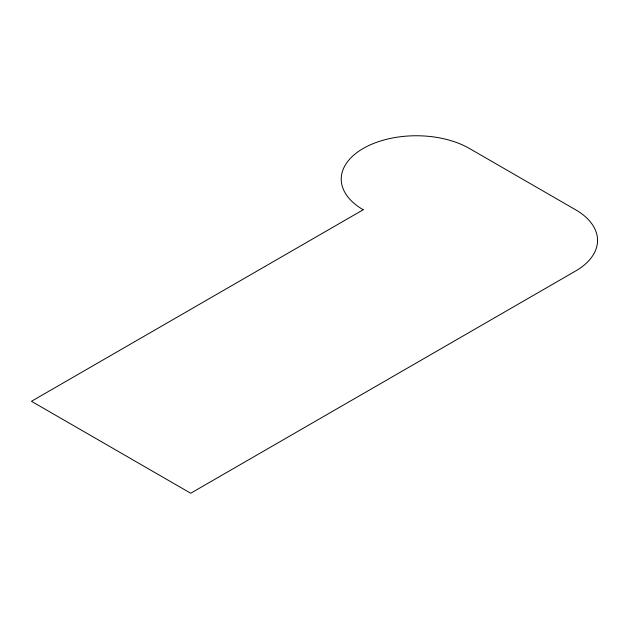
<?xml version="1.0" encoding="UTF-8"?>
<svg xmlns="http://www.w3.org/2000/svg" width="629" height="629" viewBox="0 0 629 629"><rect width="100%" height="100%" fill="white"/><g stroke="black" fill="none" stroke-linecap="round" stroke-linejoin="round"><path stroke-width="0.94" d="M363.224 209.748L31.45 401.294L190.705 493.238L575.559 271.044A75.071 43.346 0 0 0 575.559 209.748L469.391 148.452A75.071 43.346 0 0 0 363.224 148.452A75.071 43.346 0 0 0 363.224 209.748"/></g></svg>
